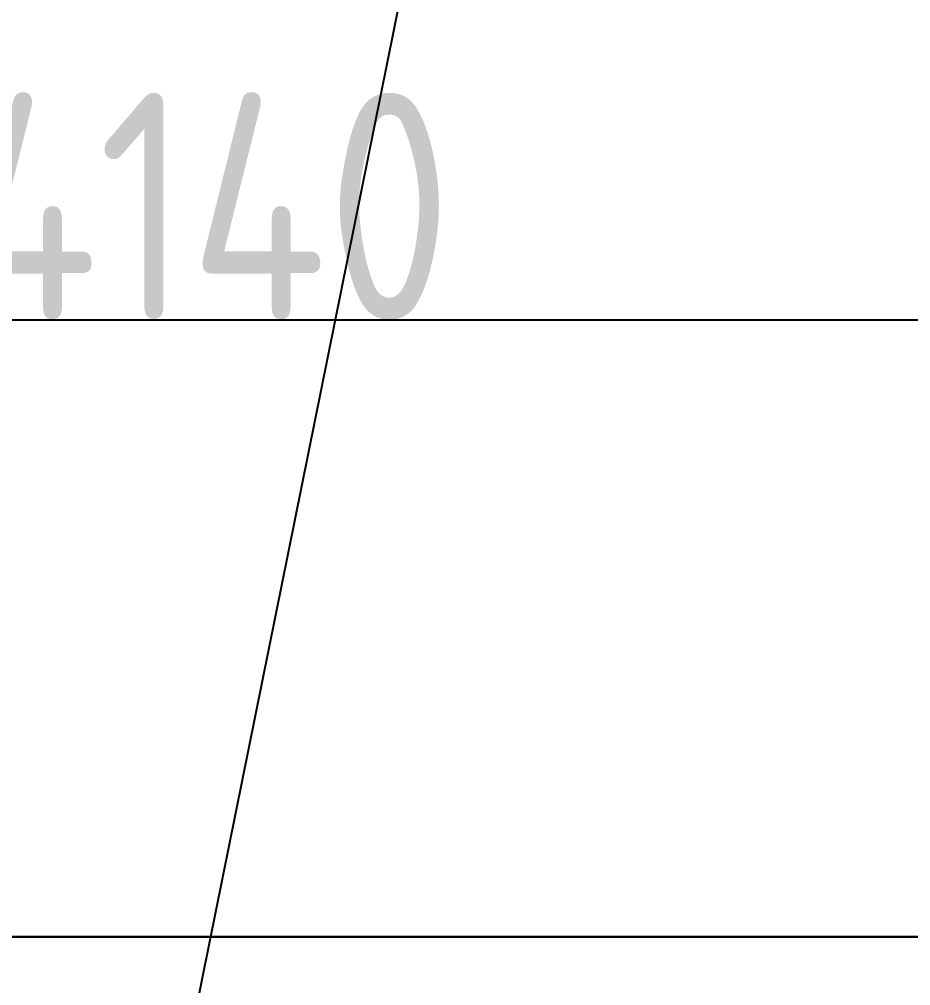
# Model space of a CAD drawing. Header units: millimetres. Extents: x -164500 to 426394, y -23753 to 102118.
# Drawn here: x 202912 to 205271, y 27791 to 30347 of the extents above; entities that cross this region are included whole.
import ezdxf
from ezdxf import colors
from ezdxf.entities.mleader import LeaderData, LeaderLine
from ezdxf.math import Vec2, Vec3

# ---------------------------------------------------------------- set-up
doc = ezdxf.new("R2010")
doc.units = ezdxf.units.MM
doc.layers.add('5.3) Линолем обрезка', color=100, linetype='Continuous', lineweight=30)
doc.layers.add('9.1) Рулон', color=30, linetype='Continuous', lineweight=30)
doc.styles.get("Standard").update_dxf_attribs({"font": 'ГОСТ тип А.ttf'})
doc.styles.add('СПДС', font='ГОСТ тип А.ttf', dxfattribs={"width": 0.9})
doc.dimstyles.new('ISO-25', dxfattribs={"dimtxt": 2.5, "dimasz": 2.5, "dimexe": 1.25, "dimexo": 0.625, "dimtad": 1, "dimtxsty": 'Standard', "dimcen": 2.5, "dimadec": 0, "dimazin": 0, "dimtfac": 1, "dimtmove": 0, "dimatfit": 3, "dimfxl": 1, "dimarcsym": 0})

# ---------------------------------------------------------------- blocks, each defined once
blk = doc.blocks.new('_Oblique')
at = {"color": 0, "linetype": 'ByBlock', "lineweight": -2}
blk.add_line((-0.5, -0.5), (0.5, 0.5), dxfattribs=at)
blk = doc.blocks.new('*D1709')
at = {"layer": '5.3) Линолем обрезка', "color": 0, "lineweight": -2, "transparency": 16777216}
for p, q in [((191152.1, 23299.7), (191152.1, 29553.5)), ((191152.1, 29552.2), (215332.1, 29552.2)), ((215332.1, 23299.7), (215332.1, 29553.5))]:
    blk.add_line(p, q, dxfattribs=at)
at = {"layer": 'Defpoints', "color": 0, "transparency": 16777216}
for p in [(215332.1, 29552.2), (191152.1, 23299.1), (215332.1, 23299.1)]:
    blk.add_point(p, dxfattribs=at)
at = {"layer": '5.3) Линолем обрезка', "color": 0, "lineweight": -2, "transparency": 16777216, "xscale": 600, "yscale": 600, "zscale": 600, "rotation": 180}
blk.add_blockref('_Oblique', (191152.1, 29552.2), dxfattribs=at)
at = {"layer": '5.3) Линолем обрезка', "color": 0, "lineweight": -2, "transparency": 16777216, "xscale": 600, "yscale": 600, "zscale": 600}
blk.add_blockref('_Oblique', (215332.1, 29552.2), dxfattribs=at)
at = {"layer": '5.3) Линолем обрезка', "color": 0, "transparency": 16777216, "insert": (203242.1, 29852.8), "char_height": 600, "attachment_point": 5}
blk.add_mtext('24140', dxfattribs=at)
blk = doc.blocks.new('*U1715')
at = {"layer": '5.3) Линолем обрезка'}
blk.add_lwpolyline([(-10250, 0), (10250, 0)], dxfattribs=at)
blk = doc.blocks.new('*U1716')
at = {"layer": '5.3) Линолем обрезка', "color": 0, "linetype": 'ByBlock', "lineweight": -2, "transparency": 16777216}
blk.add_blockref('*U1715', (0, 16000), dxfattribs=at)

msp = doc.modelspace()

# ---------------------------------------------------------------- block references
at = {"layer": '5.3) Линолем обрезка'}
msp.add_blockref('*U1716', (201423.123, 11920.058), dxfattribs=at)

# ---------------------------------------------------------------- dimensions: what is measured, and where the dimension line sits
at = {"layer": '5.3) Линолем обрезка', "color": 250}
dim = msp.add_linear_dim(base=(215332.123, 29552.206), p1=(191152.123, 23299.059), p2=(215332.123, 23299.058), text='24140', dimstyle='ISO-25', override={"dimtxt": 600, "dimasz": 600, "dimblk1": 'Oblique', "dimblk2": 'Oblique', "dimsah": 1}, dxfattribs=at)
dim.commit()
dim.dimension.update_dxf_attribs({"geometry": '*D1709', "text_midpoint": (203242.123, 29852.831)})

# ---------------------------------------------------------------- leaders
at = {"layer": '9.1) Рулон', "color": 250, "lineweight": 30}
ml = msp.add_multileader_mtext('Standard', dxfattribs=at)
ml.set_content('Спортивный линолеум, ширина рулона 2 м, \\PДлина рулона 20,5 м = одна полоса 20,5 м + обрезок 0 м.\\PК закупке 8 рулонов (164 м2)   ', color=250, style='СПДС')
ml.set_leader_properties()
ml.build(insert=Vec2(0, 0))
ml.multileader.update_dxf_attribs({"arrow_head_size": 400})
ctx = ml.context
ctx.base_point, ctx.char_height, ctx.arrow_head_size, ctx.plane_origin = Vec3(181523.354, 34198.199), 700, 400, Vec3(210150.613, 30213.358)
ctx.text_align_type = 2
notes = []
notes.append((ctx, [(0, (1, 1, 0), (204687.854, 34198.199), (-1, 0), 8, [(0, [(202529.514, 23522.494)], 0, [])])]))
ctx.mtext.insert, ctx.mtext.alignment, ctx.mtext.flow_direction = Vec3(204677.854, 34653.199), 3, 5
for ctx, leaders in notes:
    for number, flags, end, landing, length, lines in leaders:
        leader = LeaderData()
        leader.index, (leader.has_last_leader_line, leader.has_dogleg_vector, leader.attachment_direction) = number, flags
        leader.last_leader_point, leader.dogleg_vector, leader.dogleg_length = Vec3(end), Vec3(landing), length
        for number, points, colour, breaks in lines:
            line = LeaderLine()
            line.index, line.vertices, line.color, line.breaks = number, Vec3.list(points), colors.encode_raw_color(colour), breaks
            leader.lines.append(line)
        ctx.leaders.append(leader)

doc.saveas('drawing.dxf')
